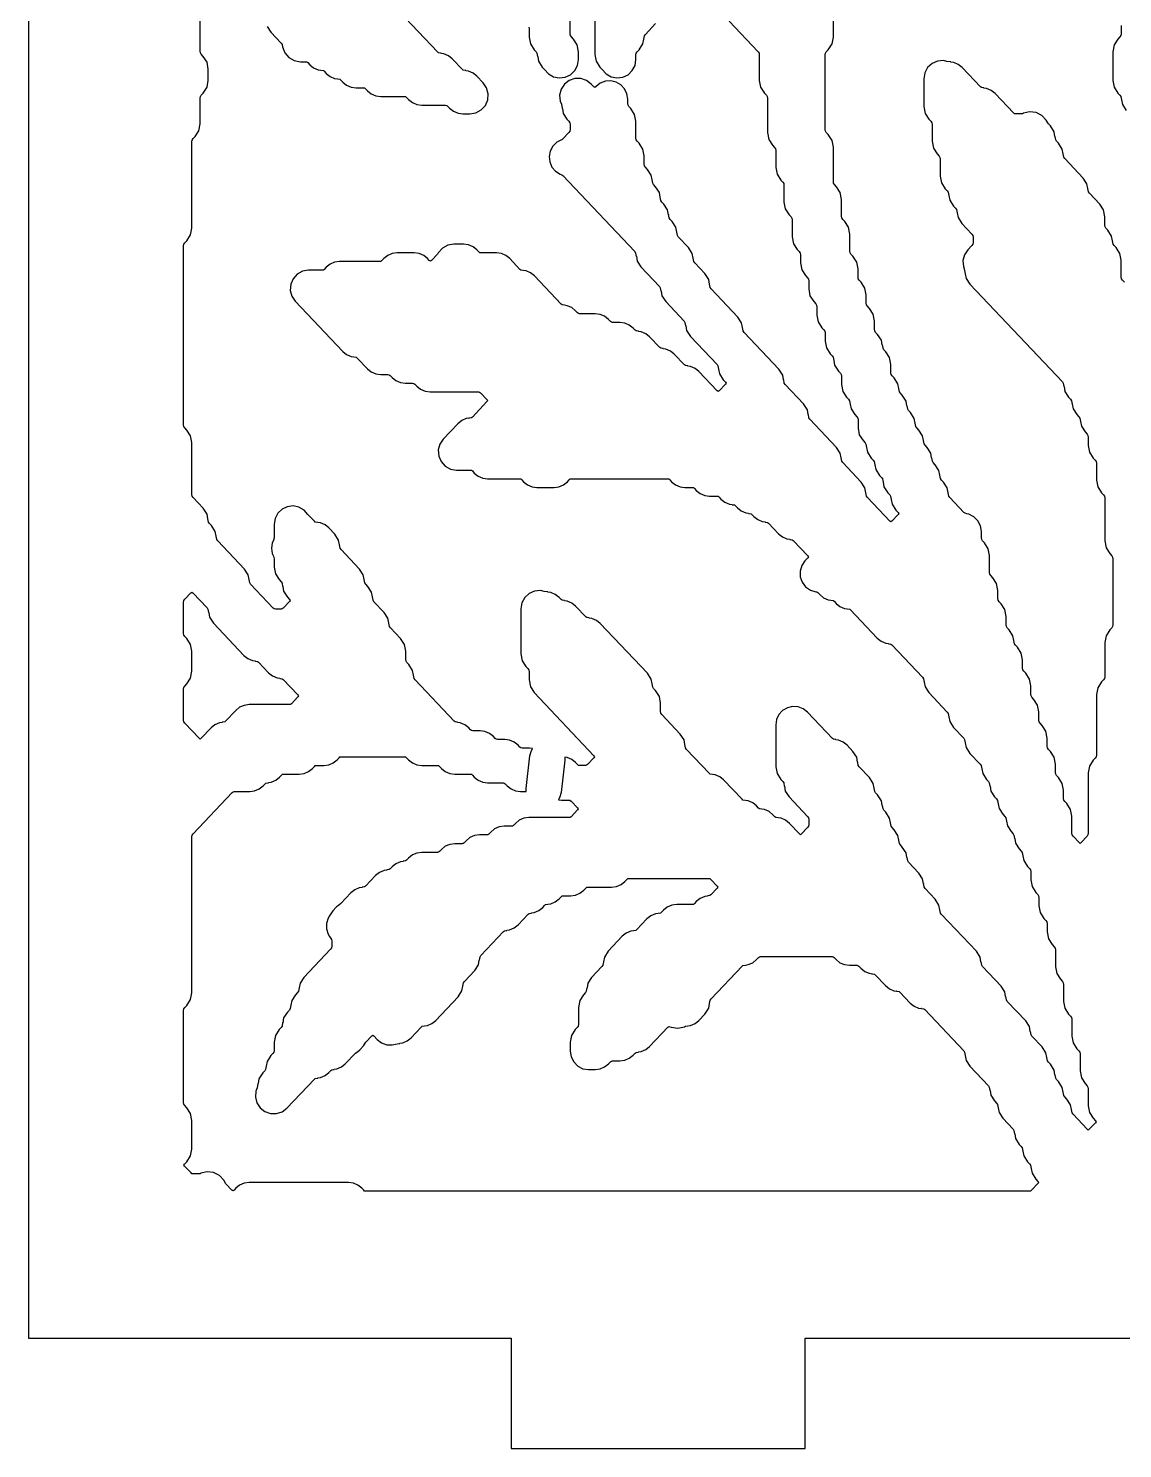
# Model space of a CAD drawing. Header units: millimetres. Extents: x 10 to 410, y 18 to 283.
# Drawn here: x 148 to 177.77, y 21 to 59.62 of the extents above; entities that cross this region are included whole.
import ezdxf

# ---------------------------------------------------------------- set-up
doc = ezdxf.new("R2010")
doc.units = ezdxf.units.MM
doc.layers.add('CUT', color=1, linetype='Continuous')

msp = doc.modelspace()

# ---------------------------------------------------------------- linework, layer by layer
at = {"layer": 'CUT'}
for points in [[(211.2679, 144), (198.134, 144), (198.134, 147), (190.134, 147), (190.134, 144), (169.134, 144), (169.134, 147), (161.134, 147), (161.134, 144), (148, 144), (148, 24), (161.134, 24), (161.134, 21), (169.134, 21), (169.134, 24), (190.134, 24), (190.134, 21), (198.134, 21), (198.134, 24), (211.2679, 24)], [(152.4475, 42.1401), (152.4475, 42.6869), (152.412, 42.8719), (152.3106, 43.0307), (152.2564, 43.0879), (152.2322, 43.1257), (152.2238, 43.1699), (152.2238, 44.02), (152.2322, 44.0641), (152.2564, 44.102), (152.4195, 44.2742), (152.4475, 44.2955), (152.4755, 44.2742), (152.8623, 43.8657), (152.8866, 43.8278), (152.904, 43.737), (152.9059, 43.7374), (152.9305, 43.6091), (153.032, 43.4503), (153.8659, 42.5697), (153.9711, 42.4851), (154.0952, 42.4317), (154.1705, 42.4215), (154.1701, 42.4181), (154.2357, 42.4091), (154.2609, 42.3889), (154.5372, 42.0971), (154.6424, 42.0125), (154.7664, 41.9592), (154.8418, 41.9489), (154.8413, 41.9455), (154.907, 41.9366), (154.9322, 41.9163), (155.3302, 41.4959), (155.3494, 41.4684), (155.3302, 41.4408), (155.1559, 41.2567), (155.1307, 41.2364), (155.0987, 41.2321), (154.0052, 41.2321), (153.8714, 41.2138), (153.7474, 41.1605), (153.6421, 41.0759), (153.3659, 40.7841), (153.3407, 40.7639), (153.275, 40.7549), (153.2755, 40.7515), (153.2001, 40.7413), (153.0761, 40.6879), (152.9709, 40.6033), (152.6993, 40.3165), (152.6713, 40.2952), (152.6433, 40.3165), (152.2564, 40.725), (152.2322, 40.7629), (152.2238, 40.807), (152.2238, 41.6571), (152.2322, 41.7013), (152.2564, 41.7392), (152.3106, 41.7963), (152.412, 41.9551)]]:
    msp.add_lwpolyline(points, close=True, dxfattribs=at)
for points in [[(163.4116, 61.1173), (163.4116, 58.9165), (163.4471, 58.7314), (163.5486, 58.5727), (163.6027, 58.5155), (163.6091, 58.5055), (163.7158, 58.3862), (163.8547, 58.3066), (164.0117, 58.2751), (164.1706, 58.2948), (164.3152, 58.3638), (164.4305, 58.4749), (164.5047, 58.6167), (164.5304, 58.7748), (164.5304, 58.9061), (164.5389, 58.9502), (164.5631, 58.9881), (164.6172, 59.0453), (164.7186, 59.204), (164.7433, 59.3323), (164.7452, 59.332), (164.7626, 59.4228), (164.7868, 59.4607), (165.0647, 59.7541)], [(167.0697, 59.8164), (167.8541, 58.9881), (167.8783, 58.9502), (167.8867, 58.9061), (167.8867, 58.2076), (167.9222, 58.0226), (168.0237, 57.8638), (168.0778, 57.8067), (168.102, 57.7688), (168.1105, 57.7246), (168.1105, 56.7899), (168.146, 56.6049), (168.2474, 56.4461), (168.3016, 56.3889), (168.3258, 56.3511), (168.3343, 56.3069), (168.3343, 55.8447), (168.3698, 55.6597), (168.4712, 55.5009), (168.5253, 55.4438), (168.5495, 55.4059), (168.558, 55.3618), (168.558, 54.8996), (168.5935, 54.7146), (168.695, 54.5558), (168.7491, 54.4986), (168.7733, 54.4608), (168.7818, 54.4166), (168.7818, 53.9544), (168.8173, 53.7694), (168.9187, 53.6107), (168.9728, 53.5535), (168.9971, 53.5156), (169.0055, 53.4715), (169.0055, 53.2456), (169.041, 53.0606), (169.1425, 52.9018), (169.1966, 52.8446), (169.2208, 52.8068), (169.2293, 52.7626), (169.2293, 52.5367), (169.2648, 52.3517), (169.3662, 52.1929), (169.4204, 52.1358), (169.4446, 52.0979), (169.453, 52.0537), (169.453, 51.8279), (169.4885, 51.6428), (169.59, 51.4841), (169.6441, 51.4269), (169.6683, 51.389), (169.6768, 51.3449), (169.6768, 51.119), (169.7123, 50.934), (169.8137, 50.7752), (169.8679, 50.7181), (169.8921, 50.6802), (169.9095, 50.5893), (169.9114, 50.5897), (169.936, 50.4614), (170.0375, 50.3026), (170.0916, 50.2455), (170.1158, 50.2076), (170.1243, 50.1634), (170.1243, 49.9376), (170.1598, 49.7525), (170.2613, 49.5938), (170.3154, 49.5366), (170.3396, 49.4987), (170.357, 49.4079), (170.3589, 49.4083), (170.3836, 49.28), (170.485, 49.1212), (170.5391, 49.064), (170.5634, 49.0262), (170.5718, 48.982), (170.5718, 48.7561), (170.6073, 48.5711), (170.7088, 48.4123), (170.7629, 48.3552), (170.7871, 48.3173), (170.8045, 48.2265), (170.8065, 48.2268), (170.8311, 48.0985), (170.9325, 47.9398), (170.9867, 47.8826), (171.0109, 47.8447), (171.0283, 47.7539), (171.0302, 47.7543), (171.0548, 47.626), (171.1563, 47.4672), (171.2104, 47.41), (171.2346, 47.3722), (171.252, 47.2813), (171.254, 47.2817), (171.2786, 47.1534), (171.38, 46.9946), (171.4342, 46.9375), (171.4584, 46.8996), (171.4758, 46.8087), (171.4777, 46.8091), (171.5023, 46.6808), (171.6038, 46.522), (171.6645, 46.458), (171.6836, 46.4304), (171.6645, 46.4028), (171.4948, 46.2237), (171.4668, 46.2024), (171.4388, 46.2237), (170.8283, 46.8684), (170.804, 46.9063), (170.7866, 46.9972), (170.7847, 46.9968), (170.7601, 47.1251), (170.6586, 47.2839), (170.157, 47.8136), (170.1328, 47.8515), (170.1154, 47.9423), (170.1134, 47.9419), (170.0888, 48.0702), (169.9874, 48.229), (169.262, 48.995), (169.2378, 49.0329), (169.2203, 49.1237), (169.2184, 49.1234), (169.1938, 49.2517), (169.0923, 49.4104), (168.5907, 49.9402), (168.5665, 49.9781), (168.5491, 50.0689), (168.5471, 50.0685), (168.5225, 50.1968), (168.4211, 50.3556), (167.4719, 51.3579), (167.4477, 51.3958), (167.4303, 51.4866), (167.4283, 51.4862), (167.4037, 51.6146), (167.3023, 51.7733), (166.5769, 52.5393), (166.5527, 52.5772), (166.5352, 52.668), (166.5333, 52.6677), (166.5087, 52.796), (166.4072, 52.9547), (166.1294, 53.2482), (166.1052, 53.2861), (166.0877, 53.3769), (166.0858, 53.3765), (166.0612, 53.5048), (165.9597, 53.6636), (165.6818, 53.9571), (165.6576, 53.9949), (165.6402, 54.0858), (165.6383, 54.0854), (165.6137, 54.2137), (165.5122, 54.3725), (165.4581, 54.4296), (165.4339, 54.4675), (165.4165, 54.5583), (165.4145, 54.558), (165.3899, 54.6863), (165.2885, 54.845), (165.2343, 54.9022), (165.2101, 54.9401), (165.1927, 55.0309), (165.1908, 55.0305), (165.1662, 55.1589), (165.0647, 55.3176), (165.0106, 55.3748), (164.9864, 55.4127), (164.9689, 55.5035), (164.967, 55.5031), (164.9424, 55.6314), (164.8409, 55.7902), (164.7868, 55.8473), (164.7626, 55.8852), (164.7541, 55.9294), (164.7541, 56.1553), (164.7186, 56.3403), (164.6172, 56.4991), (164.5631, 56.5562), (164.5389, 56.5941), (164.5304, 56.6382), (164.5304, 57.1004), (164.4949, 57.2854), (164.3934, 57.4442), (164.3393, 57.5014), (164.3151, 57.5392), (164.3066, 57.5834), (164.3066, 57.6984), (164.2846, 57.8452), (164.2205, 57.979), (164.1199, 58.0881), (163.9917, 58.1629), (163.8472, 58.1968), (163.6991, 58.1867), (163.5605, 58.1336), (163.4436, 58.0422), (163.4396, 58.038), (163.4116, 58.0167), (163.3836, 58.038), (163.3146, 58.1108), (163.1845, 58.2094), (163.0296, 58.2609), (162.8663, 58.2597), (162.7122, 58.206), (162.5835, 58.1054), (162.4941, 57.9688), (162.4535, 57.8107), (162.466, 57.6479), (162.5022, 57.5634), (162.5255, 57.4417), (162.5275, 57.442), (162.5521, 57.3137), (162.6535, 57.155), (162.7077, 57.0978), (162.7319, 57.0599), (162.7403, 57.0158), (162.7403, 56.8745), (162.7319, 56.8304), (162.7077, 56.7925), (162.5446, 56.6203), (162.5134, 56.5966), (162.5066, 56.5943), (162.3732, 56.5256), (162.2662, 56.4204), (162.1952, 56.2881), (162.1667, 56.1408), (162.1832, 55.9916), (162.2432, 55.8541), (162.3413, 55.7405), (162.4687, 55.6612), (162.5142, 55.6416), (162.5399, 55.6209), (164.4977, 53.5535), (164.5219, 53.5156), (164.5393, 53.4248), (164.5413, 53.4252), (164.5659, 53.2968), (164.6673, 53.1381), (165.169, 52.6083), (165.1932, 52.5705), (165.2106, 52.4796), (165.2125, 52.48), (165.2372, 52.3517), (165.3386, 52.1929), (165.8402, 51.6632), (165.8645, 51.6253), (165.8819, 51.5345), (165.8838, 51.5349), (165.9084, 51.4065), (166.0099, 51.2478), (166.7353, 50.4818), (166.7595, 50.4439), (166.7769, 50.3531), (166.7788, 50.3534), (166.8035, 50.2251), (166.9049, 50.0663), (166.9656, 50.0023), (166.9847, 49.9747), (166.9656, 49.9471), (166.796, 49.768), (166.768, 49.7467), (166.74, 49.768), (166.2446, 50.2911), (166.1394, 50.3757), (166.0153, 50.429), (165.94, 50.4393), (165.9404, 50.4427), (165.8748, 50.4516), (165.8496, 50.4719), (165.5733, 50.7636), (165.4681, 50.8482), (165.3441, 50.9016), (165.2687, 50.9119), (165.2692, 50.9153), (165.2035, 50.9242), (165.1783, 50.9445), (164.9021, 51.2362), (164.7968, 51.3208), (164.6728, 51.3742), (164.5974, 51.3844), (164.5979, 51.3878), (164.5323, 51.3968), (164.5071, 51.417), (164.4545, 51.4725), (164.3493, 51.5571), (164.2253, 51.6105), (164.0915, 51.6287), (163.893, 51.6287), (163.861, 51.6331), (163.8358, 51.6533), (163.7833, 51.7088), (163.678, 51.7934), (163.554, 51.8467), (163.4202, 51.865), (162.998, 51.865), (162.966, 51.8693), (162.9408, 51.8896), (162.8883, 51.9451), (162.783, 52.0297), (162.659, 52.083), (162.5836, 52.0933), (162.5841, 52.0967), (162.5185, 52.1056), (162.4933, 52.1259), (161.7695, 52.8902), (161.6642, 52.9748), (161.5402, 53.0282), (161.4648, 53.0385), (161.4653, 53.0418), (161.3997, 53.0508), (161.3745, 53.071), (161.0982, 53.3628), (160.993, 53.4474), (160.8689, 53.5008), (160.7351, 53.519), (160.3129, 53.519), (160.2809, 53.5234), (160.2557, 53.5436), (160.2032, 53.5991), (160.0979, 53.6837), (159.9739, 53.737), (159.8401, 53.7553), (159.5744, 53.7553), (159.4105, 53.7276), (159.2647, 53.6478), (159.1531, 53.5245), (159.1275, 53.4845), (158.9645, 53.3123), (158.9365, 53.291), (158.9085, 53.3123), (158.8606, 53.3628), (158.7554, 53.4474), (158.6314, 53.5008), (158.4976, 53.519), (158.0328, 53.519), (157.899, 53.5008), (157.775, 53.4474), (157.6698, 53.3628), (157.6172, 53.3073), (157.592, 53.2871), (157.56, 53.2827), (156.4665, 53.2827), (156.3327, 53.2645), (156.2087, 53.2111), (156.1035, 53.1265), (156.0509, 53.071), (156.0257, 53.0508), (155.9937, 53.0464), (155.6234, 53.0464), (155.4601, 53.019), (155.3147, 52.9397), (155.2032, 52.8174), (155.1378, 52.6652), (155.1256, 52.5001), (155.168, 52.34), (155.2604, 52.2026), (156.551, 50.8397), (156.6562, 50.7551), (156.7802, 50.7018), (156.8556, 50.6915), (156.8551, 50.6881), (156.9208, 50.6792), (156.946, 50.6589), (157.2222, 50.3672), (157.3275, 50.2826), (157.4515, 50.2292), (157.5853, 50.211), (157.7838, 50.211), (157.8158, 50.2066), (157.841, 50.1863), (157.8935, 50.1309), (157.9987, 50.0463), (158.1228, 49.9929), (158.2566, 49.9747), (158.455, 49.9747), (158.4871, 49.9703), (158.5123, 49.9501), (158.5648, 49.8946), (158.67, 49.81), (158.794, 49.7566), (158.9278, 49.7384), (160.2451, 49.7384), (160.2771, 49.734), (160.3023, 49.7138), (160.4766, 49.5297), (160.4958, 49.5021), (160.4766, 49.4745), (160.0786, 49.0542), (160.0534, 49.0339), (159.9877, 49.025), (159.9882, 49.0216), (159.9128, 49.0113), (159.7888, 48.9579), (159.6836, 48.8733), (159.288, 48.4556), (159.1956, 48.3182), (159.1532, 48.1581), (159.1654, 47.993), (159.2308, 47.8409), (159.3424, 47.7185), (159.4877, 47.6392), (159.651, 47.6118), (160.0213, 47.6118), (160.0534, 47.6074), (160.0786, 47.5872), (160.1311, 47.5317), (160.2363, 47.4471), (160.3603, 47.3938), (160.4941, 47.3755), (161.3639, 47.3755), (161.3959, 47.3712), (161.4211, 47.3509), (161.4736, 47.2954), (161.5789, 47.2108), (161.7029, 47.1575), (161.8367, 47.1392), (162.3014, 47.1392), (162.4352, 47.1575), (162.5593, 47.2108), (162.6645, 47.2954), (162.717, 47.3509), (162.7422, 47.3712), (162.7742, 47.3755), (165.3915, 47.3755), (165.4235, 47.3712), (165.4487, 47.3509), (165.5012, 47.2954), (165.6065, 47.2108), (165.7305, 47.1575), (165.8643, 47.1392), (166.0628, 47.1392), (166.0948, 47.1349), (166.12, 47.1146), (166.1725, 47.0592), (166.2777, 46.9746), (166.4018, 46.9212), (166.5356, 46.903), (166.734, 46.903), (166.7661, 46.8986), (166.7913, 46.8783), (166.8438, 46.8229), (166.949, 46.7383), (167.0731, 46.6849), (167.1484, 46.6746), (167.148, 46.6712), (167.2136, 46.6623), (167.2388, 46.642), (167.2913, 46.5866), (167.3965, 46.502), (167.5206, 46.4486), (167.5959, 46.4383), (167.5955, 46.435), (167.6611, 46.426), (167.6863, 46.4058), (167.7388, 46.3503), (167.844, 46.2657), (167.9681, 46.2123), (168.0434, 46.2021), (168.043, 46.1987), (168.1086, 46.1897), (168.1338, 46.1695), (168.4101, 45.8777), (168.5153, 45.7931), (168.6393, 45.7398), (168.7147, 45.7295), (168.7143, 45.7261), (168.7799, 45.7172), (168.8051, 45.6969), (169.2032, 45.2765), (169.2223, 45.2489), (169.2032, 45.2214), (169.1284, 45.1424), (169.0401, 45.0137), (168.9957, 44.8641), (168.9997, 44.7081), (169.0515, 44.5609), (169.1462, 44.4369), (169.2745, 44.3481), (169.4239, 44.3031), (169.4512, 44.2994), (169.4764, 44.2792), (169.5289, 44.2237), (169.6341, 44.1391), (169.7581, 44.0857), (169.8335, 44.0755), (169.833, 44.0721), (169.8987, 44.0631), (169.9239, 44.0429), (169.9764, 43.9874), (170.0816, 43.9028), (170.2056, 43.8495), (170.281, 43.8392), (170.2806, 43.8358), (170.3462, 43.8269), (170.3714, 43.8066), (171.0952, 43.0423), (171.2004, 42.9577), (171.3244, 42.9043), (171.3998, 42.894), (171.3993, 42.8907), (171.465, 42.8817), (171.4902, 42.8615), (172.3292, 41.9754), (172.3534, 41.9376), (172.3708, 41.8467), (172.3728, 41.8471), (172.3974, 41.7188), (172.4988, 41.56), (173.0005, 41.0303), (173.0247, 40.9924), (173.0421, 40.9016), (173.044, 40.9019), (173.0686, 40.7736), (173.1701, 40.6149), (173.448, 40.3214), (173.4722, 40.2835), (173.4896, 40.1927), (173.4915, 40.1931), (173.5162, 40.0648), (173.6176, 39.906), (173.8955, 39.6126), (173.9197, 39.5747), (173.9371, 39.4839), (173.9391, 39.4842), (173.9637, 39.3559), (174.0651, 39.1972), (174.1193, 39.14), (174.1435, 39.1021), (174.1609, 39.0113), (174.1628, 39.0117), (174.1874, 38.8833), (174.2889, 38.7246), (174.343, 38.6674), (174.3672, 38.6295), (174.3846, 38.5387), (174.3866, 38.5391), (174.4112, 38.4108), (174.5126, 38.252), (174.5668, 38.1948), (174.591, 38.157), (174.6084, 38.0661), (174.6103, 38.0665), (174.6349, 37.9382), (174.7364, 37.7794), (174.7905, 37.7223), (174.8147, 37.6844), (174.8322, 37.5936), (174.8341, 37.5939), (174.8587, 37.4656), (174.9602, 37.3069), (175.0143, 37.2497), (175.0385, 37.2118), (175.0559, 37.121), (175.0578, 37.1214), (175.0825, 36.993), (175.1839, 36.8343), (175.238, 36.7771), (175.2622, 36.7392), (175.2707, 36.6951), (175.2707, 36.4692), (175.3062, 36.2842), (175.4077, 36.1254), (175.4618, 36.0683), (175.486, 36.0304), (175.4945, 35.9862), (175.4945, 35.7604), (175.53, 35.5753), (175.6314, 35.4166), (175.6855, 35.3594), (175.7098, 35.3215), (175.7182, 35.2774), (175.7182, 35.0515), (175.7537, 34.8665), (175.8552, 34.7077), (175.9093, 34.6505), (175.9335, 34.6127), (175.942, 34.5685), (175.942, 34.1063), (175.9775, 33.9213), (176.0789, 33.7626), (176.1331, 33.7054), (176.1573, 33.6675), (176.1657, 33.6234), (176.1657, 33.1612), (176.2012, 32.9762), (176.3027, 32.8174), (176.3568, 32.7602), (176.381, 32.7224), (176.3895, 32.6782), (176.3895, 32.2161), (176.425, 32.031), (176.5265, 31.8723), (176.5806, 31.8151), (176.6048, 31.7772), (176.6133, 31.7331), (176.6133, 31.2709), (176.6488, 31.0859), (176.7502, 30.9271), (176.8043, 30.87), (176.8285, 30.8321), (176.837, 30.7879), (176.837, 30.3258), (176.8725, 30.1407), (176.974, 29.982), (177.0347, 29.9179), (177.0538, 29.8903), (177.0347, 29.8627), (176.865, 29.6836), (176.837, 29.6623), (176.809, 29.6836), (176.4222, 30.0921), (176.398, 30.13), (176.3805, 30.2208), (176.3786, 30.2204), (176.354, 30.3487), (176.2525, 30.5075), (176.1984, 30.5646), (176.1742, 30.6025), (176.1568, 30.6934), (176.1549, 30.693), (176.1302, 30.8213), (176.0288, 30.9801), (175.9747, 31.0372), (175.9505, 31.0751), (175.933, 31.1659), (175.9311, 31.1656), (175.9065, 31.2939), (175.805, 31.4526), (175.7509, 31.5098), (175.7267, 31.5477), (175.7093, 31.6385), (175.7073, 31.6381), (175.6827, 31.7665), (175.5813, 31.9252), (175.3034, 32.2187), (175.2792, 32.2565), (175.2618, 32.3474), (175.2598, 32.347), (175.2352, 32.4753), (175.1338, 32.6341), (174.6321, 33.1638), (174.6079, 33.2017), (174.5905, 33.2925), (174.5886, 33.2921), (174.5639, 33.4205), (174.4625, 33.5792), (173.9609, 34.109), (173.9366, 34.1468), (173.9192, 34.2377), (173.9173, 34.2373), (173.8927, 34.3656), (173.7912, 34.5244), (172.8421, 35.5267), (172.8179, 35.5646), (172.8004, 35.6554), (172.7985, 35.655), (172.7739, 35.7833), (172.6724, 35.9421), (172.3946, 36.2355), (172.3703, 36.2734), (172.3529, 36.3642), (172.351, 36.3639), (172.3264, 36.4922), (172.2249, 36.6509), (171.947, 36.9444), (171.9228, 36.9823), (171.9054, 37.0731), (171.9035, 37.0727), (171.8789, 37.201), (171.7774, 37.3598), (171.7233, 37.417), (171.6991, 37.4549), (171.6817, 37.5457), (171.6797, 37.5453), (171.6551, 37.6736), (171.5537, 37.8324), (171.4995, 37.8895), (171.4753, 37.9274), (171.4579, 38.0183), (171.456, 38.0179), (171.4314, 38.1462), (171.3299, 38.305), (171.2758, 38.3621), (171.2516, 38.4), (171.2341, 38.4908), (171.2322, 38.4905), (171.2076, 38.6188), (171.1061, 38.7775), (171.052, 38.8347), (171.0278, 38.8726), (171.0104, 38.9634), (171.0085, 38.963), (170.9838, 39.0913), (170.8824, 39.2501), (170.6045, 39.5435), (170.5803, 39.5814), (170.5629, 39.6723), (170.5609, 39.6719), (170.5363, 39.8002), (170.4349, 39.959), (170.2722, 40.1307), (170.167, 40.2153), (170.043, 40.2687), (169.9676, 40.279), (169.9681, 40.2823), (169.9024, 40.2913), (169.8772, 40.3115), (169.1973, 41.0296), (169.0804, 41.121), (168.9418, 41.1741), (168.7937, 41.1841), (168.6492, 41.1503), (168.521, 41.0755), (168.4204, 40.9664), (168.3563, 40.8325), (168.3343, 40.6858), (168.3343, 39.5409), (168.3698, 39.3559), (168.4712, 39.1972), (168.5253, 39.14), (168.5495, 39.1021), (168.567, 39.0113), (168.5689, 39.0117), (168.5935, 38.8833), (168.695, 38.7246), (169.1966, 38.1948), (169.2208, 38.157), (169.2293, 38.1128), (169.2293, 37.9716), (169.2208, 37.9274), (169.1966, 37.8895), (169.0335, 37.7173), (169.0055, 37.696), (168.9775, 37.7173), (168.7059, 38.0041), (168.6007, 38.0887), (168.4767, 38.1421), (168.4013, 38.1524), (168.4018, 38.1558), (168.3361, 38.1647), (168.3109, 38.185), (168.2584, 38.2404), (168.1532, 38.325), (168.0292, 38.3784), (167.9538, 38.3887), (167.9543, 38.392), (167.8886, 38.401), (167.8634, 38.4212), (167.8109, 38.4767), (167.7057, 38.5613), (167.5816, 38.6147), (167.5063, 38.625), (167.5067, 38.6283), (167.4411, 38.6373), (167.4159, 38.6575), (166.9159, 39.1856), (166.8106, 39.2702), (166.6866, 39.3235), (166.6112, 39.3338), (166.6117, 39.3372), (166.5461, 39.3461), (166.5209, 39.3664), (165.9056, 40.0161), (165.8814, 40.054), (165.864, 40.1448), (165.862, 40.1445), (165.8374, 40.2728), (165.736, 40.4315), (165.2343, 40.9613), (165.2101, 40.9992), (165.2017, 41.0433), (165.2017, 41.2692), (165.1662, 41.4542), (165.0647, 41.613), (165.0106, 41.6701), (164.9864, 41.708), (164.9689, 41.7988), (164.967, 41.7985), (164.9424, 41.9268), (164.8409, 42.0855), (163.5595, 43.4387), (163.4543, 43.5233), (163.3303, 43.5767), (163.2549, 43.587), (163.2554, 43.5904), (163.1897, 43.5993), (163.1645, 43.6196), (162.8883, 43.9113), (162.783, 43.9959), (162.659, 44.0493), (162.5836, 44.0595), (162.5841, 44.0629), (162.5185, 44.0719), (162.4933, 44.0921), (162.4407, 44.1476), (162.3355, 44.2322), (162.2115, 44.2856), (162.1361, 44.2958), (162.1366, 44.2992), (162.0284, 44.314), (161.9361, 44.3367), (161.7728, 44.3223), (161.6228, 44.2558), (161.5025, 44.1443), (161.4247, 43.9999), (161.3978, 43.8382), (161.3978, 42.6127), (161.4333, 42.4276), (161.5347, 42.2689), (161.5889, 42.2117), (161.6131, 42.1738), (161.6215, 42.1297), (161.6215, 41.9038), (161.657, 41.7188), (161.7585, 41.56), (163.3855, 39.8419), (163.4046, 39.8143), (163.3855, 39.7868), (163.2112, 39.6027), (163.186, 39.5824), (163.1539, 39.5781), (162.9714, 39.5781), (162.9408, 39.6027), (162.8883, 39.6581), (162.783, 39.7427), (162.659, 39.7961), (162.5964, 39.8046), (162.5975, 39.727), (162.494, 38.8448), (162.4633, 38.7233), (162.4195, 38.6449), (162.5079, 38.6329), (162.733, 38.6329), (162.7636, 38.6083), (162.938, 38.4242), (162.9571, 38.3966), (162.938, 38.369), (162.7636, 38.185), (162.7385, 38.1647), (162.7064, 38.1603), (161.6129, 38.1603), (161.4791, 38.1421), (161.3551, 38.0887), (161.2499, 38.0041), (161.1973, 37.9487), (161.1722, 37.9284), (161.1401, 37.9241), (160.9416, 37.9241), (160.8079, 37.9058), (160.6838, 37.8525), (160.5786, 37.7678), (160.5261, 37.7124), (160.5009, 37.6921), (160.4689, 37.6878), (160.2704, 37.6878), (160.1366, 37.6695), (160.0126, 37.6162), (159.9073, 37.5316), (159.8548, 37.4761), (159.8296, 37.4558), (159.7976, 37.4515), (159.5991, 37.4515), (159.4653, 37.4332), (159.3413, 37.3799), (159.2361, 37.2953), (159.1835, 37.2398), (159.1583, 37.2196), (159.1263, 37.2152), (158.7041, 37.2152), (158.5703, 37.197), (158.4463, 37.1436), (158.341, 37.059), (158.2885, 37.0035), (158.2633, 36.9833), (158.1977, 36.9743), (158.1981, 36.9709), (158.1228, 36.9607), (157.9987, 36.9073), (157.8935, 36.8227), (157.841, 36.7672), (157.8158, 36.747), (157.7502, 36.738), (157.7506, 36.7347), (157.6753, 36.7244), (157.5512, 36.671), (157.446, 36.5864), (157.1697, 36.2947), (157.1445, 36.2744), (157.0789, 36.2655), (157.0794, 36.2621), (157.004, 36.2518), (156.88, 36.1984), (156.7747, 36.1138), (156.4985, 35.8221), (156.4388, 35.7741), (156.3794, 35.7373), (156.2818, 35.6255), (156.1931, 35.4866), (156.1958, 35.4849), (156.1552, 35.4264), (156.1101, 35.2823), (156.1101, 35.1312), (156.1552, 34.9871), (156.1958, 34.9286), (156.1931, 34.9269), (156.2429, 34.8489), (156.2514, 34.8048), (156.2514, 34.6636), (156.2429, 34.6194), (156.2187, 34.5815), (155.4933, 33.8155), (155.3919, 33.6567), (155.3672, 33.5284), (155.3653, 33.5288), (155.3479, 33.438), (155.3237, 33.4001), (155.2695, 33.3429), (155.1681, 33.1842), (155.1435, 33.0559), (155.1416, 33.0562), (155.1241, 32.9654), (155.0999, 32.9275), (155.0458, 32.8704), (154.9443, 32.7116), (154.9197, 32.5833), (154.9178, 32.5837), (154.9004, 32.4928), (154.8762, 32.4549), (154.822, 32.3978), (154.7206, 32.239), (154.6851, 32.054), (154.6851, 31.8281), (154.6766, 31.784), (154.6524, 31.7461), (154.5983, 31.6889), (154.4968, 31.5302), (154.4722, 31.4019), (154.4703, 31.4022), (154.4529, 31.3114), (154.4286, 31.2735), (154.3745, 31.2164), (154.2731, 31.0576), (154.2485, 30.9293), (154.2465, 30.9296), (154.2232, 30.8079), (154.187, 30.7234), (154.1745, 30.5606), (154.2151, 30.4025), (154.3045, 30.2659), (154.4331, 30.1653), (154.5873, 30.1116), (154.7506, 30.1104), (154.9055, 30.1619), (155.0356, 30.2605), (155.7805, 31.0471), (155.8057, 31.0674), (155.8714, 31.0763), (155.8709, 31.0797), (155.9463, 31.09), (156.0703, 31.1433), (156.1755, 31.2279), (156.2281, 31.2834), (156.2533, 31.3037), (156.3189, 31.3126), (156.3184, 31.316), (156.3938, 31.3262), (156.5178, 31.3796), (156.6231, 31.4642), (156.8993, 31.756), (156.959, 31.8039), (157.0184, 31.8408), (157.1159, 31.9526), (157.1791, 32.0514), (157.3422, 32.2236), (157.3702, 32.2449), (157.3982, 32.2236), (157.4868, 32.13), (157.6067, 32.0369), (157.749, 31.9841), (157.9006, 31.9764), (158.036, 32.0115), (158.1089, 32.0215), (158.1085, 32.0248), (158.1839, 32.0351), (158.3079, 32.0885), (158.4131, 32.1731), (158.6894, 32.4648), (158.7146, 32.4851), (158.7802, 32.494), (158.7798, 32.4974), (158.8551, 32.5077), (158.9792, 32.561), (159.0844, 32.6457), (159.6945, 33.29), (159.796, 33.4487), (159.8206, 33.5771), (159.8225, 33.5767), (159.84, 33.6675), (159.8642, 33.7054), (160.1421, 33.9988), (160.2435, 34.1576), (160.2681, 34.2859), (160.27, 34.2855), (160.2875, 34.3764), (160.3117, 34.4143), (160.927, 35.064), (160.9522, 35.0842), (161.0178, 35.0932), (161.0173, 35.0966), (161.0927, 35.1068), (161.2167, 35.1602), (161.322, 35.2448), (161.5982, 35.5366), (161.6234, 35.5568), (161.6891, 35.5658), (161.6886, 35.5691), (161.764, 35.5794), (161.888, 35.6328), (161.9932, 35.7174), (162.0457, 35.7728), (162.0709, 35.7931), (162.1366, 35.802), (162.1361, 35.8054), (162.2115, 35.8157), (162.3355, 35.8691), (162.4407, 35.9537), (162.4933, 36.0091), (162.5185, 36.0294), (162.5505, 36.0338), (162.749, 36.0338), (162.8827, 36.052), (163.0068, 36.1054), (163.112, 36.19), (163.1645, 36.2454), (163.1897, 36.2657), (163.2218, 36.27), (163.8677, 36.27), (164.0015, 36.2883), (164.1256, 36.3416), (164.2308, 36.4262), (164.2833, 36.4817), (164.3085, 36.502), (164.3405, 36.5063), (166.5103, 36.5063), (166.5423, 36.502), (166.5675, 36.4817), (166.7418, 36.2976), (166.761, 36.27), (166.7418, 36.2425), (166.5675, 36.0584), (166.5423, 36.0381), (166.4767, 36.0292), (166.4771, 36.0258), (166.4018, 36.0155), (166.2777, 35.9622), (166.1725, 35.8776), (166.12, 35.8221), (166.0948, 35.8018), (166.0628, 35.7975), (165.6405, 35.7975), (165.5068, 35.7792), (165.3827, 35.7259), (165.2775, 35.6413), (165.225, 35.5858), (165.1998, 35.5655), (165.1341, 35.5566), (165.1346, 35.5532), (165.0592, 35.5429), (164.9352, 35.4896), (164.83, 35.405), (164.5537, 35.1132), (164.5285, 35.093), (164.4629, 35.084), (164.4633, 35.0806), (164.388, 35.0704), (164.2639, 35.017), (164.1587, 34.9324), (163.7723, 34.5244), (163.6709, 34.3656), (163.6462, 34.2373), (163.6443, 34.2377), (163.6269, 34.1468), (163.6027, 34.109), (163.3248, 33.8155), (163.2233, 33.6567), (163.1987, 33.5284), (163.1968, 33.5288), (163.1794, 33.438), (163.1552, 33.4001), (163.101, 33.3429), (162.9996, 33.1842), (162.9641, 32.9991), (162.9641, 32.537), (162.9556, 32.4928), (162.9314, 32.4549), (162.8773, 32.3978), (162.7758, 32.239), (162.7403, 32.054), (162.7403, 31.808), (162.7648, 31.6535), (162.8358, 31.5141), (162.9464, 31.4035), (163.0858, 31.3325), (163.2403, 31.308), (163.4202, 31.308), (163.554, 31.3262), (163.678, 31.3796), (163.7833, 31.4642), (163.8358, 31.5197), (163.861, 31.5399), (163.893, 31.5443), (164.0915, 31.5443), (164.2253, 31.5625), (164.3493, 31.6159), (164.4545, 31.7005), (164.5071, 31.756), (164.5323, 31.7762), (164.5979, 31.7852), (164.5974, 31.7886), (164.6728, 31.7988), (164.7968, 31.8522), (164.9021, 31.9368), (165.3974, 32.4599), (165.4266, 32.4821), (165.4924, 32.4599), (165.6724, 32.4342), (165.8497, 32.4745), (165.8742, 32.485), (165.9404, 32.494), (165.94, 32.4974), (166.0153, 32.5077), (166.1394, 32.561), (166.2446, 32.6457), (166.4072, 32.8174), (166.5087, 32.9762), (166.5333, 33.1045), (166.5352, 33.1041), (166.5527, 33.1949), (166.5769, 33.2328), (167.4159, 34.1188), (167.4411, 34.1391), (167.5067, 34.148), (167.5063, 34.1514), (167.5816, 34.1617), (167.7057, 34.2151), (167.8109, 34.2997), (167.8634, 34.3551), (167.8886, 34.3754), (167.9206, 34.3797), (169.8666, 34.3797), (169.8987, 34.3754), (169.9239, 34.3551), (169.9764, 34.2997), (170.0816, 34.2151), (170.2056, 34.1617), (170.3394, 34.1435), (170.5379, 34.1435), (170.5699, 34.1391), (170.5951, 34.1188), (170.6477, 34.0634), (170.7529, 33.9788), (170.8769, 33.9254), (170.9523, 33.9151), (170.9518, 33.9118), (171.0175, 33.9028), (171.0427, 33.8826), (171.3189, 33.5908), (171.4242, 33.5062), (171.5482, 33.4528), (171.6236, 33.4426), (171.6231, 33.4392), (171.6887, 33.4302), (171.7139, 33.41), (171.9902, 33.1182), (172.0954, 33.0336), (172.2195, 32.9803), (172.2948, 32.97), (172.2944, 32.9666), (172.36, 32.9577), (172.3852, 32.9374), (173.448, 31.8151), (173.4722, 31.7772), (173.4896, 31.6864), (173.4915, 31.6868), (173.5162, 31.5584), (173.6176, 31.3997), (174.1193, 30.87), (174.1435, 30.8321), (174.1609, 30.7412), (174.1628, 30.7416), (174.1874, 30.6133), (174.2889, 30.4545), (174.343, 30.3974), (174.3672, 30.3595), (174.3846, 30.2687), (174.3866, 30.269), (174.4112, 30.1407), (174.5126, 29.982), (174.7905, 29.6885), (174.8147, 29.6506), (174.8322, 29.5598), (174.8341, 29.5602), (174.8587, 29.4319), (174.9602, 29.2731), (175.0143, 29.2159), (175.0385, 29.1781), (175.0559, 29.0872), (175.0578, 29.0876), (175.0825, 28.9593), (175.1839, 28.8005), (175.238, 28.7434), (175.2622, 28.7055), (175.2797, 28.6147), (175.2816, 28.615), (175.3062, 28.4867), (175.4077, 28.328), (175.4684, 28.2639), (175.4875, 28.2363), (175.4684, 28.2087), (175.294, 28.0246), (175.2688, 28.0044), (175.2368, 28), (157.1803, 28), (157.1483, 28.0044), (157.1231, 28.0246), (157.0706, 28.0801), (156.9653, 28.1647), (156.8413, 28.2181), (156.7075, 28.2363), (154.0052, 28.2363), (153.8714, 28.2181), (153.7474, 28.1647), (153.6421, 28.0801), (153.5943, 28.0296), (153.5663, 28.0083), (153.5383, 28.0296), (153.3752, 28.2018), (153.3139, 28.2977), (153.1952, 28.4265), (153.0394, 28.5064), (152.8655, 28.5277), (152.695, 28.4878), (152.67, 28.477), (152.6374, 28.4726), (152.4814, 28.4726), (152.4494, 28.4769), (152.4242, 28.4972), (152.2499, 28.6813), (152.2307, 28.7089), (152.2499, 28.7364), (152.3106, 28.8005), (152.412, 28.9593), (152.4475, 29.1443), (152.4475, 29.9274), (152.412, 30.1124), (152.3106, 30.2712), (152.2564, 30.3284), (152.2322, 30.3662), (152.2238, 30.4104), (152.2238, 32.9145), (152.2322, 32.9587), (152.2564, 32.9965), (152.3106, 33.0537), (152.412, 33.2125), (152.4475, 33.3975), (152.4475, 37.6402), (152.456, 37.6844), (152.4802, 37.7223), (153.543, 38.8446), (153.5682, 38.8648), (153.6002, 38.8692), (154.0224, 38.8692), (154.1562, 38.8874), (154.2803, 38.9408), (154.3855, 39.0254), (154.438, 39.0809), (154.4632, 39.1011), (154.5288, 39.1101), (154.5284, 39.1134), (154.6037, 39.1237), (154.7278, 39.1771), (154.833, 39.2617), (154.8855, 39.3171), (154.9107, 39.3374), (154.9428, 39.3418), (155.365, 39.3418), (155.4988, 39.36), (155.6228, 39.4134), (155.728, 39.498), (155.7805, 39.5534), (155.8057, 39.5737), (155.8378, 39.5781), (156.0363, 39.5781), (156.17, 39.5963), (156.2941, 39.6497), (156.3993, 39.7343), (156.4518, 39.7897), (156.477, 39.81), (156.509, 39.8143), (158.2313, 39.8143), (158.2633, 39.81), (158.2885, 39.7897), (158.341, 39.7343), (158.4463, 39.6497), (158.5703, 39.5963), (158.7041, 39.5781), (159.1263, 39.5781), (159.1583, 39.5737), (159.1835, 39.5534), (159.2361, 39.498), (159.3413, 39.4134), (159.4653, 39.36), (159.5991, 39.3418), (160.0213, 39.3418), (160.0534, 39.3374), (160.0786, 39.3171), (160.1311, 39.2617), (160.2363, 39.1771), (160.3603, 39.1237), (160.4941, 39.1055), (160.9164, 39.1055), (160.9484, 39.1011), (160.9736, 39.0809), (161.0261, 39.0254), (161.1313, 38.9408), (161.2554, 38.8874), (161.3892, 38.8692), (161.5418, 38.8692), (161.5406, 38.9566), (161.6441, 39.8388), (161.6748, 39.9603), (161.7185, 40.0386), (161.6302, 40.0506), (161.4317, 40.0506), (161.3997, 40.055), (161.3745, 40.0753), (161.322, 40.1307), (161.2167, 40.2153), (161.0927, 40.2687), (160.9589, 40.2869), (160.7604, 40.2869), (160.7284, 40.2913), (160.7032, 40.3115), (160.6507, 40.367), (160.5455, 40.4516), (160.4214, 40.505), (160.2876, 40.5232), (160.0892, 40.5232), (160.0571, 40.5276), (160.0319, 40.5478), (159.9794, 40.6033), (159.8742, 40.6879), (159.7502, 40.7413), (159.6748, 40.7515), (159.6752, 40.7549), (159.6096, 40.7639), (159.5844, 40.7841), (158.5216, 41.9064), (158.4974, 41.9443), (158.48, 42.0351), (158.4781, 42.0348), (158.4535, 42.1631), (158.352, 42.3218), (158.2979, 42.379), (158.2737, 42.4169), (158.2652, 42.461), (158.2652, 42.6869), (158.2297, 42.8719), (158.1282, 43.0307), (157.8504, 43.3241), (157.8261, 43.362), (157.8087, 43.4529), (157.8068, 43.4525), (157.7822, 43.5808), (157.6807, 43.7396), (157.4028, 44.033), (157.3786, 44.0709), (157.3612, 44.1617), (157.3593, 44.1613), (157.3347, 44.2897), (157.2332, 44.4484), (157.1791, 44.5056), (157.1549, 44.5435), (157.1375, 44.6343), (157.1355, 44.6339), (157.1109, 44.7622), (157.0095, 44.921), (156.5078, 45.4507), (156.4836, 45.4886), (156.4662, 45.5794), (156.4643, 45.5791), (156.4396, 45.7074), (156.3382, 45.8661), (156.1755, 46.0379), (156.0703, 46.1225), (155.9463, 46.1759), (155.8709, 46.1861), (155.8714, 46.1895), (155.8057, 46.1985), (155.7805, 46.2187), (155.6128, 46.3959), (155.6064, 46.4059), (155.4997, 46.5252), (155.3607, 46.6048), (155.2037, 46.6363), (155.0448, 46.6166), (154.9003, 46.5476), (154.785, 46.4365), (154.7107, 46.2947), (154.6851, 46.1366), (154.6851, 45.769), (154.6726, 45.7041), (154.6369, 45.6255), (154.6168, 45.4852), (154.6369, 45.345), (154.6726, 45.2664), (154.6851, 45.2014), (154.6851, 44.9755), (154.7206, 44.7905), (154.822, 44.6318), (154.8762, 44.5746), (154.9004, 44.5367), (154.9178, 44.4459), (154.9197, 44.4462), (154.9443, 44.3179), (155.0458, 44.1592), (155.1065, 44.0951), (155.1256, 44.0675), (155.1065, 44.0399), (154.9322, 43.8558), (154.907, 43.8356), (154.8749, 43.8312), (154.719, 43.8312), (154.687, 43.8356), (154.6618, 43.8558), (154.0465, 44.5056), (154.0223, 44.5435), (154.0049, 44.6343), (154.0029, 44.6339), (153.9783, 44.7622), (153.8769, 44.921), (153.1515, 45.687), (153.1273, 45.7249), (153.1098, 45.8157), (153.1079, 45.8154), (153.0833, 45.9437), (152.9818, 46.1024), (152.9277, 46.1596), (152.9035, 46.1975), (152.8861, 46.2883), (152.8841, 46.2879), (152.8595, 46.4162), (152.7581, 46.575), (152.4802, 46.8684), (152.456, 46.9063), (152.4475, 46.9505), (152.4475, 48.3578), (152.412, 48.5428), (152.3106, 48.7016), (152.2564, 48.7587), (152.2322, 48.7966), (152.2238, 48.8408), (152.2238, 53.7077), (152.2322, 53.7519), (152.2564, 53.7898), (152.3106, 53.8469), (152.412, 54.0057), (152.4475, 54.1907), (152.4475, 56.5432), (152.456, 56.5873), (152.4802, 56.6252), (152.5343, 56.6824), (152.6358, 56.8411), (152.6713, 57.0262), (152.6713, 57.7246), (152.6797, 57.7688), (152.704, 57.8067), (152.7581, 57.8638), (152.8595, 58.0226), (152.895, 58.2076), (152.895, 58.5181), (152.8595, 58.7032), (152.7581, 58.8619), (152.704, 58.9191), (152.6797, 58.957), (152.6713, 59.0011), (152.6713, 60.4084)], [(154.4968, 59.6766), (154.5983, 59.5178), (154.8762, 59.2244), (154.9004, 59.1865), (154.9125, 59.1231), (154.9734, 58.9624), (155.0851, 58.8319), (155.2343, 58.7468), (155.4036, 58.7173), (155.5462, 58.7173), (155.5782, 58.7129), (155.6034, 58.6927), (155.6559, 58.6372), (155.7612, 58.5526), (155.8852, 58.4992), (155.9606, 58.489), (155.9601, 58.4856), (156.0257, 58.4766), (156.0509, 58.4564), (156.1035, 58.4009), (156.2087, 58.3163), (156.3327, 58.263), (156.4081, 58.2527), (156.4076, 58.2493), (156.4733, 58.2404), (156.4985, 58.2201), (156.551, 58.1646), (156.6562, 58.08), (156.7802, 58.0267), (156.914, 58.0084), (157.1125, 58.0084), (157.1445, 58.0041), (157.1697, 57.9838), (157.2222, 57.9284), (157.3275, 57.8437), (157.4515, 57.7904), (157.5853, 57.7722), (158.2313, 57.7722), (158.2633, 57.7678), (158.2885, 57.7475), (158.341, 57.6921), (158.4463, 57.6075), (158.5703, 57.5541), (158.7041, 57.5359), (159.3501, 57.5359), (159.3821, 57.5315), (159.4073, 57.5112), (159.4598, 57.4558), (159.565, 57.3712), (159.6891, 57.3178), (159.8229, 57.2996), (160.0119, 57.2996), (160.1752, 57.327), (160.3206, 57.4062), (160.4322, 57.5286), (160.4976, 57.6807), (160.5098, 57.8459), (160.4674, 58.0059), (160.375, 58.1434), (160.2032, 58.3248), (160.0979, 58.4094), (159.9739, 58.4628), (159.8985, 58.4731), (159.899, 58.4764), (159.8334, 58.4854), (159.8082, 58.5056), (159.5319, 58.7974), (159.4267, 58.882), (159.3026, 58.9354), (159.2273, 58.9456), (159.2277, 58.949), (159.1621, 58.958), (159.1369, 58.9782), (158.0741, 60.1005)], [(161.6131, 59.6591), (161.6215, 59.6149), (161.6215, 59.389), (161.657, 59.204), (161.7585, 59.0453), (161.8126, 58.9881), (161.8368, 58.9502), (161.8543, 58.8594), (161.8562, 58.8598), (161.8808, 58.7314), (161.9823, 58.5727), (162.0364, 58.5155), (162.0428, 58.5055), (162.1495, 58.3862), (162.2885, 58.3066), (162.4454, 58.2751), (162.6043, 58.2948), (162.7489, 58.3638), (162.8642, 58.4749), (162.9384, 58.6167), (162.9641, 58.7748), (162.9641, 58.9907), (162.9286, 59.1757), (162.8271, 59.3345), (162.773, 59.3917), (162.7488, 59.4295), (162.7403, 59.4737), (162.7403, 60.1721)], [(177.8188, 52.7185), (177.7647, 52.7756), (177.7405, 52.8135), (177.732, 52.8577), (177.732, 53.3198), (177.6965, 53.5048), (177.5951, 53.6636), (177.541, 53.7208), (177.5168, 53.7586), (177.4993, 53.8495), (177.4974, 53.8491), (177.4728, 53.9774), (177.3713, 54.1362), (177.3172, 54.1933), (177.293, 54.2312), (177.2845, 54.2754), (177.2845, 54.5012), (177.249, 54.6863), (177.1476, 54.845), (176.8697, 55.1385), (176.8455, 55.1764), (176.8281, 55.2672), (176.8261, 55.2668), (176.8015, 55.3951), (176.7001, 55.5539), (176.1984, 56.0836), (176.1742, 56.1215), (176.1568, 56.2123), (176.1549, 56.212), (176.1302, 56.3403), (176.0288, 56.4991), (175.9747, 56.5562), (175.9505, 56.5941), (175.933, 56.6849), (175.9311, 56.6846), (175.9065, 56.8129), (175.805, 56.9716), (175.7509, 57.0288), (175.6896, 57.1247), (175.5709, 57.2535), (175.4151, 57.3334), (175.2412, 57.3547), (175.0707, 57.3148), (175.0457, 57.304), (175.013, 57.2996), (174.8571, 57.2996), (174.8251, 57.3039), (174.7999, 57.3242), (174.2999, 57.8522), (174.1946, 57.9368), (174.0706, 57.9902), (173.9952, 58.0005), (173.9957, 58.0039), (173.9301, 58.0128), (173.9049, 58.0331), (173.4048, 58.5611), (173.2996, 58.6457), (173.1756, 58.6991), (173.1002, 58.7093), (173.1007, 58.7127), (172.9924, 58.7275), (172.9002, 58.7502), (172.7369, 58.7358), (172.5869, 58.6693), (172.4666, 58.5578), (172.3888, 58.4135), (172.3619, 58.2517), (172.3619, 57.4988), (172.3974, 57.3137), (172.4988, 57.155), (172.553, 57.0978), (172.5772, 57.0599), (172.5856, 57.0158), (172.5856, 56.5536), (172.6211, 56.3686), (172.7226, 56.2098), (172.7767, 56.1527), (172.8009, 56.1148), (172.8094, 56.0706), (172.8094, 55.6085), (172.8449, 55.4234), (172.9463, 55.2647), (173.0005, 55.2075), (173.0247, 55.1696), (173.0421, 55.0788), (173.044, 55.0792), (173.0686, 54.9508), (173.1701, 54.7921), (173.2242, 54.7349), (173.2484, 54.697), (173.2659, 54.6062), (173.2678, 54.6066), (173.2924, 54.4783), (173.3939, 54.3195), (173.6717, 54.0261), (173.6959, 53.9882), (173.7044, 53.944), (173.7044, 53.8028), (173.6959, 53.7586), (173.6717, 53.7208), (173.5627, 53.6056), (173.4705, 53.4687), (173.428, 53.3091), (173.4397, 53.1445), (173.4634, 53.0889), (173.4896, 52.9522), (173.4915, 52.9526), (173.5162, 52.8243), (173.6176, 52.6655), (176.1331, 50.0092), (176.1573, 49.9713), (176.1747, 49.8805), (176.1766, 49.8808), (176.2012, 49.7525), (176.3027, 49.5938), (176.3568, 49.5366), (176.381, 49.4987), (176.3985, 49.4079), (176.4004, 49.4083), (176.425, 49.28), (176.5265, 49.1212), (176.5806, 49.064), (176.6048, 49.0262), (176.6222, 48.9353), (176.6241, 48.9357), (176.6488, 48.8074), (176.7502, 48.6486), (176.8043, 48.5915), (176.8285, 48.5536), (176.837, 48.5094), (176.837, 48.2836), (176.8725, 48.0985), (176.974, 47.9398), (177.0281, 47.8826), (177.0523, 47.8447), (177.0608, 47.8006), (177.0608, 47.3384), (177.0963, 47.1534), (177.1977, 46.9946), (177.2518, 46.9375), (177.2761, 46.8996), (177.2845, 46.8554), (177.2845, 45.6844), (177.32, 45.4994), (177.4215, 45.3406), (177.4756, 45.2835), (177.4998, 45.2456), (177.5083, 45.2014), (177.5083, 43.4062), (177.4998, 43.362), (177.4756, 43.3241), (177.4215, 43.267), (177.32, 43.1082), (177.2845, 42.9232), (177.2845, 41.9885), (177.2761, 41.9443), (177.2518, 41.9064), (177.1977, 41.8493), (177.0963, 41.6905), (177.0608, 41.5055), (177.0608, 39.8619), (177.0523, 39.8177), (177.0281, 39.7798), (176.974, 39.7227), (176.8725, 39.5639), (176.837, 39.3789), (176.837, 37.7353), (176.8285, 37.6911), (176.8043, 37.6533), (176.6413, 37.481), (176.6133, 37.4598), (176.5853, 37.481), (176.4222, 37.6533), (176.398, 37.6911), (176.3895, 37.7353), (176.3895, 38.1974), (176.354, 38.3825), (176.2525, 38.5412), (176.1984, 38.5984), (176.1742, 38.6363), (176.1657, 38.6804), (176.1657, 38.9063), (176.1302, 39.0913), (176.0288, 39.2501), (175.9747, 39.3073), (175.9505, 39.3451), (175.942, 39.3893), (175.942, 39.6152), (175.9065, 39.8002), (175.805, 39.959), (175.7509, 40.0161), (175.7267, 40.054), (175.7182, 40.0982), (175.7182, 40.324), (175.6827, 40.5091), (175.5813, 40.6678), (175.5272, 40.725), (175.5029, 40.7629), (175.4945, 40.807), (175.4945, 41.0329), (175.459, 41.2179), (175.3575, 41.3767), (175.3034, 41.4338), (175.2792, 41.4717), (175.2707, 41.5159), (175.2707, 41.7418), (175.2352, 41.9268), (175.1338, 42.0855), (175.0796, 42.1427), (175.0554, 42.1806), (175.047, 42.2247), (175.047, 42.4506), (175.0115, 42.6356), (174.91, 42.7944), (174.8559, 42.8516), (174.8317, 42.8895), (174.8142, 42.9803), (174.8123, 42.9799), (174.7877, 43.1082), (174.6863, 43.267), (174.6321, 43.3241), (174.6079, 43.362), (174.5994, 43.4062), (174.5994, 43.632), (174.5639, 43.8171), (174.4625, 43.9758), (174.4084, 44.033), (174.3842, 44.0709), (174.3757, 44.115), (174.3757, 44.3409), (174.3402, 44.5259), (174.2387, 44.6847), (174.1846, 44.7419), (174.1604, 44.7797), (174.1519, 44.8239), (174.1519, 45.2861), (174.1164, 45.4711), (174.015, 45.6299), (173.9609, 45.687), (173.9366, 45.7249), (173.9282, 45.769), (173.9282, 45.937), (173.9037, 46.0915), (173.8327, 46.2309), (173.7221, 46.3415), (173.5827, 46.4125), (173.5292, 46.421), (173.4838, 46.4363), (173.4527, 46.4599), (173.0658, 46.8684), (173.0416, 46.9063), (173.0242, 46.9972), (173.0223, 46.9968), (172.9976, 47.1251), (172.8962, 47.2839), (172.8421, 47.341), (172.8179, 47.3789), (172.8004, 47.4697), (172.7985, 47.4694), (172.7739, 47.5977), (172.6724, 47.7564), (172.6183, 47.8136), (172.5941, 47.8515), (172.5767, 47.9423), (172.5748, 47.9419), (172.5501, 48.0702), (172.4487, 48.229), (172.3946, 48.2862), (172.3703, 48.324), (172.3529, 48.4149), (172.351, 48.4145), (172.3264, 48.5428), (172.2249, 48.7016), (172.1708, 48.7587), (172.1466, 48.7966), (172.1292, 48.8875), (172.1272, 48.8871), (172.1026, 49.0154), (172.0012, 49.1742), (171.947, 49.2313), (171.9228, 49.2692), (171.9054, 49.36), (171.9035, 49.3597), (171.8789, 49.488), (171.7774, 49.6467), (171.7233, 49.7039), (171.6991, 49.7418), (171.6817, 49.8326), (171.6797, 49.8322), (171.6551, 49.9605), (171.5537, 50.1193), (171.4995, 50.1765), (171.4753, 50.2143), (171.4668, 50.2585), (171.4668, 50.4844), (171.4314, 50.6694), (171.3299, 50.8282), (171.2758, 50.8853), (171.2516, 50.9232), (171.2341, 51.014), (171.2322, 51.0137), (171.2076, 51.142), (171.1061, 51.3007), (171.052, 51.3579), (171.0278, 51.3958), (171.0193, 51.4399), (171.0193, 51.6658), (170.9838, 51.8508), (170.8824, 52.0096), (170.8283, 52.0668), (170.804, 52.1046), (170.7956, 52.1488), (170.7956, 52.3747), (170.7601, 52.5597), (170.6586, 52.7185), (170.6045, 52.7756), (170.5803, 52.8135), (170.5718, 52.8577), (170.5718, 53.0835), (170.5363, 53.2686), (170.4349, 53.4273), (170.3807, 53.4845), (170.3565, 53.5224), (170.3481, 53.5665), (170.3481, 54.0287), (170.3126, 54.2137), (170.2111, 54.3725), (170.157, 54.4296), (170.1328, 54.4675), (170.1243, 54.5117), (170.1243, 54.9738), (170.0888, 55.1589), (169.9874, 55.3176), (169.9332, 55.3748), (169.909, 55.4127), (169.9006, 55.4568), (169.9006, 56.3915), (169.8651, 56.5766), (169.7636, 56.7353), (169.7095, 56.7925), (169.6853, 56.8304), (169.6768, 56.8745), (169.6768, 58.9061), (169.6853, 58.9502), (169.7095, 58.9881), (169.7636, 59.0453), (169.8651, 59.204), (169.9006, 59.389), (169.9006, 60.0875)], [(177.732, 59.6996), (177.732, 59.4737), (177.7236, 59.4295), (177.6994, 59.3917), (177.6452, 59.3345), (177.5438, 59.1757), (177.5083, 58.9907), (177.5083, 58.2076), (177.5438, 58.0226), (177.6452, 57.8638), (177.6994, 57.8067), (177.7236, 57.7688), (177.741, 57.6779), (177.7429, 57.6783), (177.7675, 57.55), (177.869, 57.3912)]]:
    msp.add_lwpolyline(points, dxfattribs=at)

doc.saveas('drawing.dxf')
